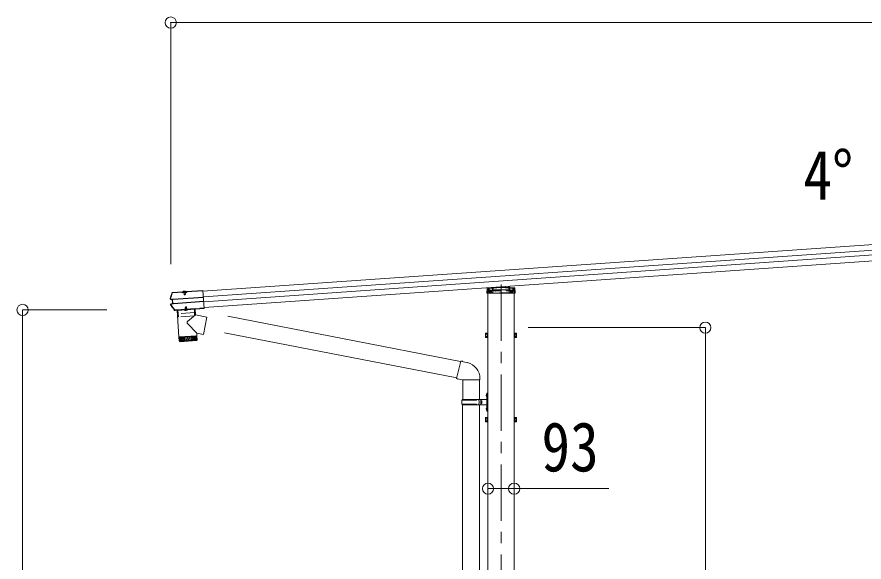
# Model space of a CAD drawing. Units: millimetres at full size, sheet at 1:40; details may follow other scales. Extents: x -11243 to 11243, y -7760 to 7760.
# Drawn here: x 850 to 3861, y -2678 to -739 of the extents above; entities that cross this region are included whole.
import ezdxf
from ezdxf.enums import TextEntityAlignment as Align

# ---------------------------------------------------------------- set-up
doc = ezdxf.new("R2010")
doc.units = ezdxf.units.MM
doc.header["$LTSCALE"] = 40
doc.header["$PDMODE"] = 32
doc.header["$PDSIZE"] = 40
doc.linetypes.add('CHAIN1', pattern=[8, 5, -1, 1, -1])
doc.linetypes.add('DASHED1', pattern=[1.8, 1.2, -0.6])
for name, color, linetype, lineweight in [('0-1_本体', 5, 'CHAIN1', 9), ('0-3_ELV2', 4, 'Continuous', 9), ('0-6_OTH_LINE', 6, 'Continuous', 9), ('0-7_SHAPE', 4, 'Continuous', 9), ('0-9_OUTLINE', 7, 'Continuous', 9)]:
    doc.layers.add(name, color=color, linetype=linetype, lineweight=lineweight)
doc.styles.add('ＭＳ ゴシック', font='')
doc.styles.get('ＭＳ ゴシック').set_extended_font_data('MS Gothic')

msp = doc.modelspace()

# ---------------------------------------------------------------- linework, layer by layer
at = {"layer": '0-1_本体'}
msp.add_line((2570.73, -1690.51), (2570.73, -4089.79), dxfattribs=at)
at = {"layer": '0-3_ELV2'}
for p, q in [((6722.42, -1350.04), (1511.34, -1714.44)), ((6723.84, -1370.35), (1512.76, -1734.75)), ((6725.05, -1387.59), (1513.96, -1751.99)), ((6726.47, -1407.9), (1515.38, -1772.3)), ((1452.96, -1715.32), (1452.82, -1716.14)), ((1452.96, -1715.32), (1511.12, -1711.25)), ((1453.06, -1716.82), (1452.96, -1715.32)), ((1453.06, -1716.82), (1511.22, -1712.75)), ((1511.12, -1711.25), (1515.62, -1775.7)), ((2521.8, -1711.15), (2570.73, -1707.73)), ((2522.32, -1702.64), (2570.73, -1699.26)), ((2570.73, -1699.26), (2619.15, -1702.64)), ((2570.73, -1699.26), (2570.73, -1700.2)), ((2570.73, -1707.73), (2619.67, -1711.15)), ((2570.73, -1707.73), (2570.73, -1708.67)), ((2600.55, -1696.72), (2600.83, -1701.36)), ((2620.08, -1703.58), (2621.18, -1721.66)), ((1401.85, -1744.21), (1397.1, -1743.64)), ((1403.26, -1742.87), (1397.28, -1742.15)), ((1402.77, -1744.14), (1401.85, -1744.21)), ((1402.98, -1718.82), (1402.79, -1718.96)), ((1402.79, -1718.96), (1402.89, -1720.43)), ((1402.89, -1720.43), (1403.02, -1720.35)), ((1403.21, -1718.8), (1402.98, -1718.82)), ((1403.08, -1720.32), (1402.98, -1718.82)), ((1403.02, -1720.35), (1403.08, -1720.32)), ((1403.08, -1720.32), (1438.7, -1717.83)), ((1403.21, -1718.8), (1438.59, -1716.33)), ((1404.17, -1742.8), (1403.26, -1742.87)), ((1404.4, -1759.2), (1403.26, -1742.87)), ((1403.48, -1744.2), (1404.01, -1744.17)), ((1404.79, -1742.82), (1404.56, -1742.83)), ((1512.79, -1735.21), (1405.67, -1742.7)), ((1405.75, -1743.93), (1512.88, -1736.44)), ((1437.41, -1718.04), (1437.55, -1720)), ((1454.5, -1718.81), (1437.55, -1720)), ((1438.7, -1717.83), (1438.59, -1716.33)), ((1438.84, -1717.12), (1438.59, -1716.33)), ((1438.77, -1718.41), (1438.73, -1717.95)), ((1453.07, -1717.41), (1438.77, -1718.41)), ((1452.82, -1716.28), (1438.86, -1717.25)), ((1438.86, -1717.25), (1438.94, -1718.4)), ((1439.99, -1717.18), (1439.98, -1716.98)), ((1451.26, -1716.93), (1440.57, -1717.68)), ((1442.93, -1718.12), (1443.03, -1719.62)), ((1443.52, -1718.88), (1443.65, -1718.37)), ((1443.52, -1718.88), (1448.51, -1718.53)), ((1443.52, -1718.88), (1444, -1725.76)), ((1443.95, -1718.85), (1443.85, -1718.35)), ((1443.95, -1718.85), (1444.49, -1726.65)), ((1444, -1725.76), (1448.99, -1725.41)), ((1448.07, -1718.56), (1448.1, -1718.06)), ((1448.07, -1718.56), (1448.62, -1726.36)), ((1448.51, -1718.53), (1448.3, -1718.04)), ((1448.31, -1727.16), (1448.99, -1725.41)), ((1448.51, -1718.53), (1448.99, -1725.41)), ((1449.02, -1719.2), (1448.91, -1717.7)), ((1450.57, -1717.88), (1450.5, -1716.99)), ((1451.76, -1716.35), (1451.75, -1716.15)), ((1452.82, -1716.28), (1452.9, -1717.42)), ((1453.04, -1716.94), (1453.06, -1716.82)), ((1454.37, -1716.85), (1453.04, -1716.94)), ((1453.04, -1716.94), (1453.07, -1717.41)), ((1454.37, -1716.85), (1454.5, -1718.81)), ((2524.23, -4593.93), (2524.23, -1721.66)), ((2617.23, -4593.93), (2617.23, -1721.66)), ((1398.62, -1760.77), (1404.4, -1759.2)), ((1403.74, -1758.01), (1402.82, -1758.07)), ((1405.32, -1759.13), (1404.4, -1759.2)), ((1404.96, -1757.81), (1404.42, -1757.85)), ((1405.66, -1759.05), (1405.89, -1759.04)), ((1406.72, -1757.8), (1513.85, -1750.31)), ((1406.81, -1759.03), (1513.93, -1751.54)), ((1418.95, -1780.95), (1500.35, -1775.26)), ((1448.92, -1770.33), (1448.24, -1772.08)), ((1453.23, -1771.73), (1448.24, -1772.08)), ((1448.58, -1776.89), (1448.24, -1772.08)), ((1449, -1776.75), (1448.61, -1771.13)), ((1452.31, -1770.09), (1448.92, -1770.33)), ((1453.23, -1771.73), (1452.31, -1770.09)), ((1453.12, -1776.47), (1452.73, -1770.84)), ((1453.56, -1776.54), (1453.23, -1771.73)), ((1500.35, -1775.26), (1500.46, -1776.76)), ((1500.53, -1774.88), (1500.63, -1776.38)), ((1506.62, -1775.96), (1500.63, -1776.38)), ((1506.51, -1774.46), (1506.62, -1775.96)), ((1506.84, -1776.31), (1506.62, -1775.96)), ((1506.74, -1774.81), (1515.52, -1774.2)), ((1506.74, -1774.81), (1506.84, -1776.31)), ((1506.84, -1776.31), (1515.62, -1775.7)), ((1508.03, -1774.72), (1508.14, -1776.22)), ((1508.11, -1775.82), (1515.59, -1775.3)), ((1411.85, -1781.45), (1412.57, -1781.4)), ((1412.22, -1782.93), (1412.67, -1782.9)), ((1412.57, -1781.4), (1412.67, -1782.9)), ((1418.83, -1782.1), (1412.85, -1782.52)), ((1418.73, -1780.6), (1418.83, -1782.1)), ((1418.83, -1781.56), (1418.83, -1781.55)), ((1419.06, -1782.45), (1418.83, -1782.1)), ((1418.95, -1780.95), (1419.06, -1782.45)), ((1419.06, -1782.45), (1500.46, -1776.76)), ((1419.39, -1782.42), (1483.24, -1777.95)), ((1445.44, -1780.84), (1445.43, -1780.6)), ((1457.22, -1780.02), (1445.44, -1780.84)), ((1457.22, -1780.02), (1457.2, -1779.77)), ((1500.63, -1776.38), (1500.46, -1776.76)), ((2515.53, -1864.93), (2516.11, -1863.93)), ((2515.53, -1864.93), (2515.53, -1877.93)), ((2521.03, -1863.93), (2516.11, -1863.93)), ((2521.03, -1863.73), (2521.03, -1878.74)), ((2522.63, -1864.18), (2521.03, -1864.18)), ((2618.83, -1864.18), (2620.43, -1864.18)), ((2620.43, -1863.73), (2620.43, -1878.74)), ((2620.43, -1863.73), (2625.35, -1863.73)), ((2625.93, -1864.73), (2625.35, -1863.73)), ((2625.93, -1864.73), (2625.93, -1877.73)), ((2515.53, -1877.93), (2516.11, -1878.94)), ((2521.03, -1867.68), (2516.11, -1867.68)), ((2521.03, -1875.18), (2516.11, -1875.18)), ((2521.03, -1878.94), (2516.11, -1878.94)), ((2521.03, -1870.73), (2522.63, -1870.73)), ((2521.03, -1871.73), (2522.63, -1871.73)), ((2521.03, -1878.28), (2522.63, -1878.28)), ((2620.43, -1870.73), (2618.83, -1870.73)), ((2620.44, -1871.73), (2618.83, -1871.73)), ((2620.43, -1878.28), (2618.83, -1878.28)), ((2620.43, -1867.48), (2625.35, -1867.48)), ((2620.43, -1874.98), (2625.35, -1874.98)), ((2620.43, -1878.74), (2625.35, -1878.74)), ((2625.93, -1877.73), (2625.35, -1878.74)), ((2515.53, -2164.93), (2516.11, -2163.93)), ((2515.53, -2164.93), (2515.53, -2177.93)), ((2521.03, -2163.93), (2516.11, -2163.93)), ((2521.03, -2167.68), (2516.11, -2167.68)), ((2521.03, -2163.73), (2521.03, -2178.74)), ((2522.63, -2164.18), (2521.03, -2164.18)), ((2618.83, -2164.18), (2620.43, -2164.18)), ((2620.43, -2163.73), (2620.43, -2178.74)), ((2620.43, -2163.73), (2625.35, -2163.73)), ((2620.43, -2167.48), (2625.35, -2167.48)), ((2625.93, -2164.73), (2625.35, -2163.73)), ((2625.93, -2164.73), (2625.93, -2177.73)), ((2515.53, -2177.93), (2516.11, -2178.94)), ((2521.03, -2175.18), (2516.11, -2175.18)), ((2521.03, -2178.94), (2516.11, -2178.94)), ((2521.03, -2170.73), (2522.63, -2170.73)), ((2521.03, -2171.73), (2522.63, -2171.73)), ((2521.03, -2178.28), (2522.63, -2178.28)), ((2620.43, -2170.73), (2618.83, -2170.73)), ((2620.44, -2171.73), (2618.83, -2171.73)), ((2620.43, -2178.28), (2618.83, -2178.28)), ((2620.43, -2174.98), (2625.35, -2174.98)), ((2620.43, -2178.74), (2625.35, -2178.74)), ((2625.93, -2177.73), (2625.35, -2178.74))]:
    msp.add_line(p, q, dxfattribs=at)
at = {"layer": '0-3_ELV2', "linetype": 'DASHED1'}
for p, q in [((1441.25, -1716.53), (1450.43, -1715.89)), ((1443.32, -1714.16), (1444.71, -1716.52)), ((1448.05, -1713.82), (1447, -1716.36)), ((1448.12, -1718.06), (1447.98, -1716.06)), ((1450.5, -1716.99), (1450.43, -1715.89)), ((2521.87, -1711.16), (2619.6, -1711.16)), ((2524.34, -1704.51), (2523.29, -1721.66)), ((2523.76, -1713.96), (2528.73, -1713.96)), ((2523.81, -1713.16), (2617.66, -1713.16)), ((2570.73, -1709.73), (2523.82, -1713.01)), ((2570.73, -1701.26), (2524.34, -1704.51)), ((2527.53, -1704.28), (2527.53, -1717.93)), ((2528.73, -1704.2), (2528.73, -1719.66)), ((2530.23, -1712.57), (2530.23, -1719.66)), ((2533.33, -1713.16), (2533.33, -1719.66)), ((2533.46, -1713.16), (2533.46, -1719.66)), ((2533.73, -1712.32), (2533.73, -1719.66)), ((2536.73, -1712.11), (2536.73, -1719.66)), ((2539.98, -1712.1), (2540.66, -1700.91)), ((2542.67, -1700.77), (2541.4, -1721.66)), ((2544.73, -1711.16), (2544.73, -1713.16)), ((2549.23, -1713.96), (2549.23, -1711.24)), ((2550.73, -1713.96), (2549.23, -1713.96)), ((2550.73, -1711.13), (2550.73, -1713.96)), ((2617.13, -1704.51), (2570.73, -1701.26)), ((2617.65, -1713.01), (2570.73, -1709.73)), ((2590.73, -1713.96), (2590.73, -1711.13)), ((2590.73, -1713.96), (2592.23, -1713.96)), ((2592.23, -1711.24), (2592.23, -1713.96)), ((2596.73, -1713.16), (2596.73, -1711.16)), ((2598.56, -1696.86), (2600.07, -1721.66)), ((2600.83, -1701.36), (2601.49, -1712.1)), ((2604.73, -1712.11), (2604.73, -1719.66)), ((2607.73, -1712.32), (2607.73, -1719.66)), ((2608, -1713.16), (2608, -1719.66)), ((2608.13, -1713.16), (2608.13, -1719.66)), ((2611.23, -1712.57), (2611.23, -1719.66)), ((2612.73, -1704.2), (2612.73, -1719.66)), ((2612.73, -1713.96), (2617.71, -1713.96)), ((2613.93, -1704.28), (2613.93, -1717.93)), ((2618.18, -1721.66), (2617.13, -1704.51)), ((1441.19, -1717.06), (1441.12, -1717.31)), ((1441.32, -1717.63), (1441.25, -1716.53)), ((1443.65, -1718.37), (1443.75, -1717.97)), ((1443.75, -1717.97), (1443.68, -1716.86)), ((1443.83, -1718.36), (1443.69, -1716.36)), ((1443.85, -1718.35), (1443.74, -1717.76)), ((1445.9, -1717.05), (1444.71, -1716.52)), ((1445.9, -1717.05), (1447, -1716.36)), ((1448.14, -1717.67), (1448.07, -1716.56)), ((1448.1, -1718.06), (1448.13, -1717.45)), ((1448.3, -1718.04), (1448.14, -1717.67)), ((1450.55, -1716.41), (1450.66, -1716.65)), ((2527.53, -1717.93), (2528.53, -1719.66)), ((2612.93, -1719.66), (2528.53, -1719.66)), ((2533.73, -1717.93), (2536.73, -1717.93)), ((2604.73, -1717.93), (2607.73, -1717.93)), ((2612.93, -1719.66), (2613.93, -1717.93)), ((1449, -1782.94), (1450.16, -1780.13)), ((1451.26, -1779.44), (1450.16, -1780.13)), ((1451.26, -1779.44), (1452.45, -1779.97)), ((1453.99, -1782.59), (1452.45, -1779.97))]:
    msp.add_line(p, q, dxfattribs=at)
at = {"layer": '0-3_ELV2'}
for points in [[(2621.18, -1721.66), (2520.28, -1721.66), (2521.39, -1703.58)], [(1396.18, -1740.5), (1399, -1730.84), (1402.02, -1721.23)], [(1398.22, -1759.32), (1402.82, -1758.07), (1401.85, -1744.21)], [(1438.7, -1717.83), (1438.73, -1717.95), (1437.41, -1718.04)], [(1450.57, -1717.88), (1441.39, -1718.53), (1441.32, -1717.63)], [(1444, -1725.76), (1444.92, -1727.4), (1448.31, -1727.16)], [(1410.8, -1780.97), (1404.24, -1771.93), (1397.88, -1762.75)], [(1483.66, -1776.92), (1483.59, -1775.92), (1418.75, -1780.46), (1418.82, -1781.46)], [(1506.74, -1774.81), (1506.51, -1774.46), (1500.53, -1774.88), (1500.35, -1775.26)], [(1418.95, -1780.95), (1418.73, -1780.6), (1412.74, -1781.02), (1412.57, -1781.4)], [(1412.74, -1781.02), (1412.85, -1782.52), (1412.67, -1782.9)], [(2524.23, -1862.73), (2522.63, -1862.73), (2522.63, -1879.73), (2524.23, -1879.73)], [(2617.23, -1862.73), (2618.83, -1862.73), (2618.83, -1879.73), (2617.23, -1879.73)], [(2524.23, -2162.73), (2522.63, -2162.73), (2522.63, -2179.73), (2524.23, -2179.73)], [(2617.23, -2162.73), (2618.83, -2162.73), (2618.83, -2179.73), (2617.23, -2179.73)]]:
    msp.add_lwpolyline(points, dxfattribs=at)
for centre, radius, start, end in [((1446.19, -1721.3), 7.7, 45.56083, 142.43917), ((1451.2, -1716.19), 0.55, 4, 45.56083), ((2521.87, -1712.15), 1, 94, 176.5), ((2522.39, -1703.64), 1, 94, 176.5), ((2619.08, -1703.64), 1, 3.5, 86), ((2619.6, -1712.15), 1, 3.5, 86), ((1397.43, -1740.86), 2.8, 164.31277, 263.16971), ((1878.04, -1875.83), 502, 162.04537, 164.31277), ((1397.44, -1740.86), 1.3, 164.24366, 263.03582), ((1403.52, -1722.07), 3.19, 103.22631, 162.05142), ((1403.16, -1721.6), 1.2, 102.71221, 162.01357), ((1440.52, -1716.94), 0.55, 142.43917, 184), ((1440.53, -1717.14), 0.545, 184, 274), ((1451.22, -1716.39), 0.545, 274, 4), ((1398.95, -1762.02), 2.8, 105.16971, 214.06629), ((1812.49, -1482.39), 502, 214.06629, 216.59248), ((1398.96, -1762.02), 1.3, 105.30295, 214.13631), ((1412, -1779.74), 3.19, 216.58984, 274.01289), ((1411.76, -1780.25), 1.2, 216.62025, 274.01295), ((1419.82, -1781.39), 1, 184, 274), ((1450.99, -1775.5), 7.7, 223.98312, 324.01688), ((1482.67, -1776.99), 1, 274, 4), ((2518.86, -1865.8), 3.32, 145.61575, 214.38425), ((2622.61, -1865.6), 3.32, 325.61575, 34.38425), ((2527.95, -1871.43), 12.42, 162.41205, 197.58795), ((2518.86, -1877.06), 3.32, 145.61575, 214.38425), ((2613.51, -1871.23), 12.42, 342.41205, 17.58795), ((2622.61, -1876.86), 3.32, 325.61575, 34.38425), ((2527.95, -2171.43), 12.42, 162.41205, 197.58795), ((2518.86, -2165.8), 3.32, 145.61575, 214.38425), ((2622.61, -2165.6), 3.32, 325.61575, 34.38425), ((2613.51, -2171.23), 12.42, 342.41205, 17.58795), ((2518.86, -2177.06), 3.32, 145.61575, 214.38425), ((2622.61, -2176.86), 3.32, 325.61575, 34.38425)]:
    msp.add_arc(centre, radius, start, end, dxfattribs=at)
at = {"layer": '0-3_ELV2', "linetype": 'DASHED1'}
for centre, radius, start, end in [((1448.57, -1716.52), 0.5, 94, 184), ((1449.82, -1716.73), 0.8, 24, 94), ((2521.87, -1712.16), 1, 90, 176.5), ((2619.6, -1712.16), 1, 3.5, 90), ((1440.64, -1717.17), 0.5, 274, 344), ((1441.96, -1717.28), 0.8, 94, 164), ((1443.18, -1716.9), 0.5, 4, 94), ((1451.12, -1716.44), 0.5, 204, 274)]:
    msp.add_arc(centre, radius, start, end, dxfattribs=at)
at = {"layer": '0-3_ELV2'}
for centre, major_axis, ratio, start_param, end_param in [((1405.79, -1744.51), (3.03, -0.36), 0.014525, 2.4375911, 3.0658321), ((1405.79, -1744.52), (2.99, 0.21), 0.19438, 1.5707963, 2.1939282), ((1405.69, -1742.98), (1.52, -0.18), 0.014525, 2.4126357, 3.0658321), ((1405.69, -1742.99), (1.5, 0.1), 0.19438, 1.5707963, 2.2034964), ((1439.06, -1720.31), (-0.22, 3.19), 0.014286, 5.9883828, 6.2220988), ((1453.05, -1719.33), (-0.22, 3.19), 0.014286, 0.0610865, 0.2948025), ((1406.68, -1757.21), (2.95, 0.8), 0.014957, 3.2171785, 3.8372566), ((1406.68, -1757.22), (2.99, 0.21), 0.19438, 4.0848352, 4.712389), ((1406.79, -1758.73), (1.48, 0.4), 0.014957, 3.2171785, 3.8435615), ((1406.79, -1758.74), (1.5, 0.1), 0.19438, 4.0561004, 4.712389)]:
    msp.add_ellipse(centre, major_axis=major_axis, ratio=ratio, start_param=start_param, end_param=end_param, dxfattribs=at)
at = {"layer": '0-6_OTH_LINE'}
for p, q in [((1396.63, -758.85), (1396.63, -1617.74)), ((6806.63, -758.85), (1396.63, -758.85)), ((870.11, -4043.93), (870.11, -1780.93)), ((870.11, -1780.93), (1170.11, -1780.93)), ((3296.73, -1843.93), (2667.23, -1843.93)), ((3296.73, -4043.93), (3296.73, -1843.93)), ((2524.23, -2416.63), (2617.23, -2416.63)), ((2617.23, -2416.63), (2953.39, -2416.63))]:
    msp.add_line(p, q, dxfattribs=at)
for p in [(1396.63, -758.85), (870.11, -1780.93), (3296.73, -1843.93), (2524.23, -2416.63), (2617.23, -2416.63)]:
    msp.add_point(p, dxfattribs=at)
at = {"layer": '0-9_OUTLINE'}
for p, q in [((1419.32, -1782.42), (1425.95, -1877.19)), ((1484.62, -1798.77), (1456.32, -1822.23)), ((1483.17, -1777.96), (1484.62, -1798.77)), ((1525.38, -1806.69), (1484.62, -1798.77)), ((2426.81, -1964.25), (1599.12, -1803.36)), ((1489.19, -1864.04), (1455.91, -1829.55)), ((1525.38, -1806.69), (1513.32, -1868.73)), ((1489.19, -1864.04), (1489.8, -1872.73)), ((1489.19, -1864.04), (1513.32, -1868.73)), ((2413.21, -2022.73), (1587.68, -1862.26)), ((1425.95, -1877.19), (1489.8, -1872.73)), ((1489.87, -1873.72), (1426.02, -1878.19)), ((1426.02, -1878.19), (1427.16, -1891.19)), ((1427.74, -1892.72), (1426.72, -1878.14)), ((1427.15, -1891.14), (1490.55, -1886.71)), ((1427.95, -1878.05), (1428.99, -1893.02)), ((1430.8, -1892.89), (1429.76, -1877.93)), ((1487.76, -1889.91), (1430.36, -1893.92)), ((1430.44, -1876.88), (1430.53, -1877.87)), ((1432.12, -1877.76), (1433.16, -1892.73)), ((1436.03, -1892.53), (1434.98, -1877.56)), ((1439.34, -1892.29), (1438.29, -1877.33)), ((1441.98, -1877.07), (1443.03, -1892.04)), ((1445.99, -1876.79), (1447.03, -1891.76)), ((1450.22, -1876.5), (1451.27, -1891.46)), ((1454.61, -1876.19), (1455.65, -1891.15)), ((1459.06, -1875.88), (1460.1, -1890.84)), ((1463.49, -1875.57), (1464.53, -1890.53)), ((1467.81, -1875.27), (1468.85, -1890.23)), ((1471.94, -1874.98), (1472.98, -1889.94)), ((1475.79, -1874.71), (1476.84, -1889.67)), ((1479.3, -1874.46), (1480.35, -1889.43)), ((1482.4, -1874.25), (1483.44, -1889.21)), ((1485.01, -1874.06), (1486.06, -1889.03)), ((1485.31, -1873.04), (1485.36, -1874.04)), ((1487.11, -1873.92), (1488.15, -1888.88)), ((1488.63, -1873.81), (1489.68, -1888.77)), ((1490.55, -1886.76), (1489.87, -1873.72)), ((2427.17, -1962.69), (2412.81, -2024.44)), ((2427.17, -1962.69), (2451.49, -1968.5)), ((2412.81, -2024.44), (2432.89, -2028.99)), ((2412.81, -2024.44), (2416.81, -2027.12)), ((2417.69, -2025.55), (2416.81, -2027.12)), ((2432.89, -2028.99), (2495.62, -2028.99)), ((2434.26, -2028.99), (2434.26, -2099.99)), ((2494.26, -2028.99), (2494.26, -2099.99)), ((2495.62, -2024.82), (2495.62, -2028.99)), ((2520.23, -2076.99), (2523.23, -2075.49)), ((2520.23, -2076.99), (2520.23, -2140.99)), ((2523.23, -2075.49), (2523.23, -2142.49)), ((2523.23, -2075.49), (2524.23, -2075.49)), ((2431.26, -2101.99), (2481.59, -2101.99)), ((2432.26, -2099.99), (2518.26, -2099.99)), ((2432.26, -2099.99), (2432.26, -2101.99)), ((2491.26, -2099.99), (2491.26, -2104.49)), ((2491.26, -2104.49), (2493.26, -2104.49)), ((2493.26, -2104.49), (2493.26, -2113.49)), ((2499.23, -2099.99), (2499.23, -2117.99)), ((2499.23, -2104.49), (2502.23, -2104.49)), ((2502.23, -2104.49), (2502.23, -2113.49)), ((2517.93, -2082.84), (2519.98, -2083.84)), ((2519.2, -2080.84), (2519.83, -2080.84)), ((2519.2, -2080.84), (2519.2, -2089.14)), ((2519.2, -2089.14), (2519.83, -2089.14)), ((2519.83, -2080.84), (2520.23, -2081.24)), ((2519.98, -2083.84), (2520.59, -2084.99)), ((2431.26, -2115.99), (2481.59, -2115.99)), ((2432.26, -2117.99), (2432.26, -2115.99)), ((2432.26, -2117.99), (2518.26, -2117.99)), ((2434.25, -2117.99), (2434.25, -2959.96)), ((2491.26, -2117.99), (2491.26, -2113.49)), ((2491.26, -2113.49), (2493.26, -2113.49)), ((2494.25, -2117.99), (2494.25, -2959.96)), ((2499.23, -2113.49), (2502.23, -2113.49)), ((2517.93, -2130.84), (2519.98, -2131.84)), ((2519.2, -2128.84), (2519.83, -2128.84)), ((2519.2, -2128.84), (2519.2, -2137.14)), ((2519.2, -2137.14), (2519.83, -2137.14)), ((2519.83, -2128.84), (2519.83, -2137.14)), ((2519.83, -2128.84), (2520.23, -2129.24)), ((2519.83, -2137.14), (2520.23, -2136.74)), ((2519.98, -2131.84), (2520.59, -2132.99)), ((2520.23, -2140.99), (2523.23, -2142.49)), ((2523.23, -2142.49), (2524.23, -2142.49))]:
    msp.add_line(p, q, dxfattribs=at)
at = {"layer": '0-9_OUTLINE', "linetype": 'DASHED1'}
for p, q in [((1421.54, -1782.27), (1422.67, -1793.73)), ((1481.09, -1790.13), (1423.21, -1794.18)), ((1424.69, -1805.63), (1423.4, -1794.17)), ((1480.62, -1802.19), (1425.22, -1806.07)), ((1481.09, -1801.68), (1480.76, -1790.16)), ((1481.09, -1778.1), (1481.56, -1789.61))]:
    msp.add_line(p, q, dxfattribs=at)
at = {"layer": '0-9_OUTLINE'}
for points in [[(2427.17, -1962.69), (2431.89, -1962.25), (2432.03, -1963.85)], [(2517.93, -2087.13), (2519.98, -2086.14), (2520.59, -2084.99)], [(2519.83, -2080.84), (2519.83, -2089.14), (2520.23, -2088.74)], [(2517.93, -2135.13), (2519.98, -2134.14), (2520.59, -2132.99)]]:
    msp.add_lwpolyline(points, dxfattribs=at)
at = {"layer": '0-9_OUTLINE', "linetype": 'DASHED1'}
for centre, start, end in [((1423.17, -1793.68), 185.67065, 274), ((1425.18, -1805.57), 186.38594, 274), ((1480.59, -1801.7), 274, 1.61406), ((1481.06, -1789.63), 274, 2.32935)]:
    msp.add_arc(centre, 0.5, start, end, dxfattribs=at)
at = {"layer": '0-9_OUTLINE'}
for centre, radius, start, end in [((1459.51, -1826.08), 5, 129.65551, 223.97399), ((1430.15, -1890.93), 3, 185, 274.04832), ((1487.55, -1886.92), 3, 274, 3), ((2437.62, -2024.82), 58, 0, 76.56538), ((2480.01, -2108.99), 49.25, 171.82876, 180.00002), ((2481.59, -2099.99), 2, 270, 359.99998), ((2523.53, -2084.99), 6, 136.21765, 223.78235), ((2518.23, -2097.99), 2, 270, 359.99998), ((2480.01, -2108.99), 49.25, 180.00002, 188.17127), ((2481.59, -2117.99), 2, 0.00005, 90.00004), ((2523.53, -2132.99), 6, 136.21765, 223.78235), ((2518.23, -2119.99), 2, 0.00005, 90.00004)]:
    msp.add_arc(centre, radius, start, end, dxfattribs=at)

# ---------------------------------------------------------------- texts
at = {"layer": '0-6_OTH_LINE', "color": 7, "style": 'ＭＳ ゴシック', "width": 0.85}
msp.add_text('93', height=176, dxfattribs=at).set_placement((2714.25, -2408.15), align=Align.BOTTOM_LEFT)
at = {"layer": '0-7_SHAPE', "color": 7, "style": 'ＭＳ ゴシック', "width": 0.85}
msp.add_text('4°', height=176, dxfattribs=at).set_placement((3645.19, -1441.69), align=Align.BOTTOM_LEFT)

doc.saveas('drawing.dxf')
